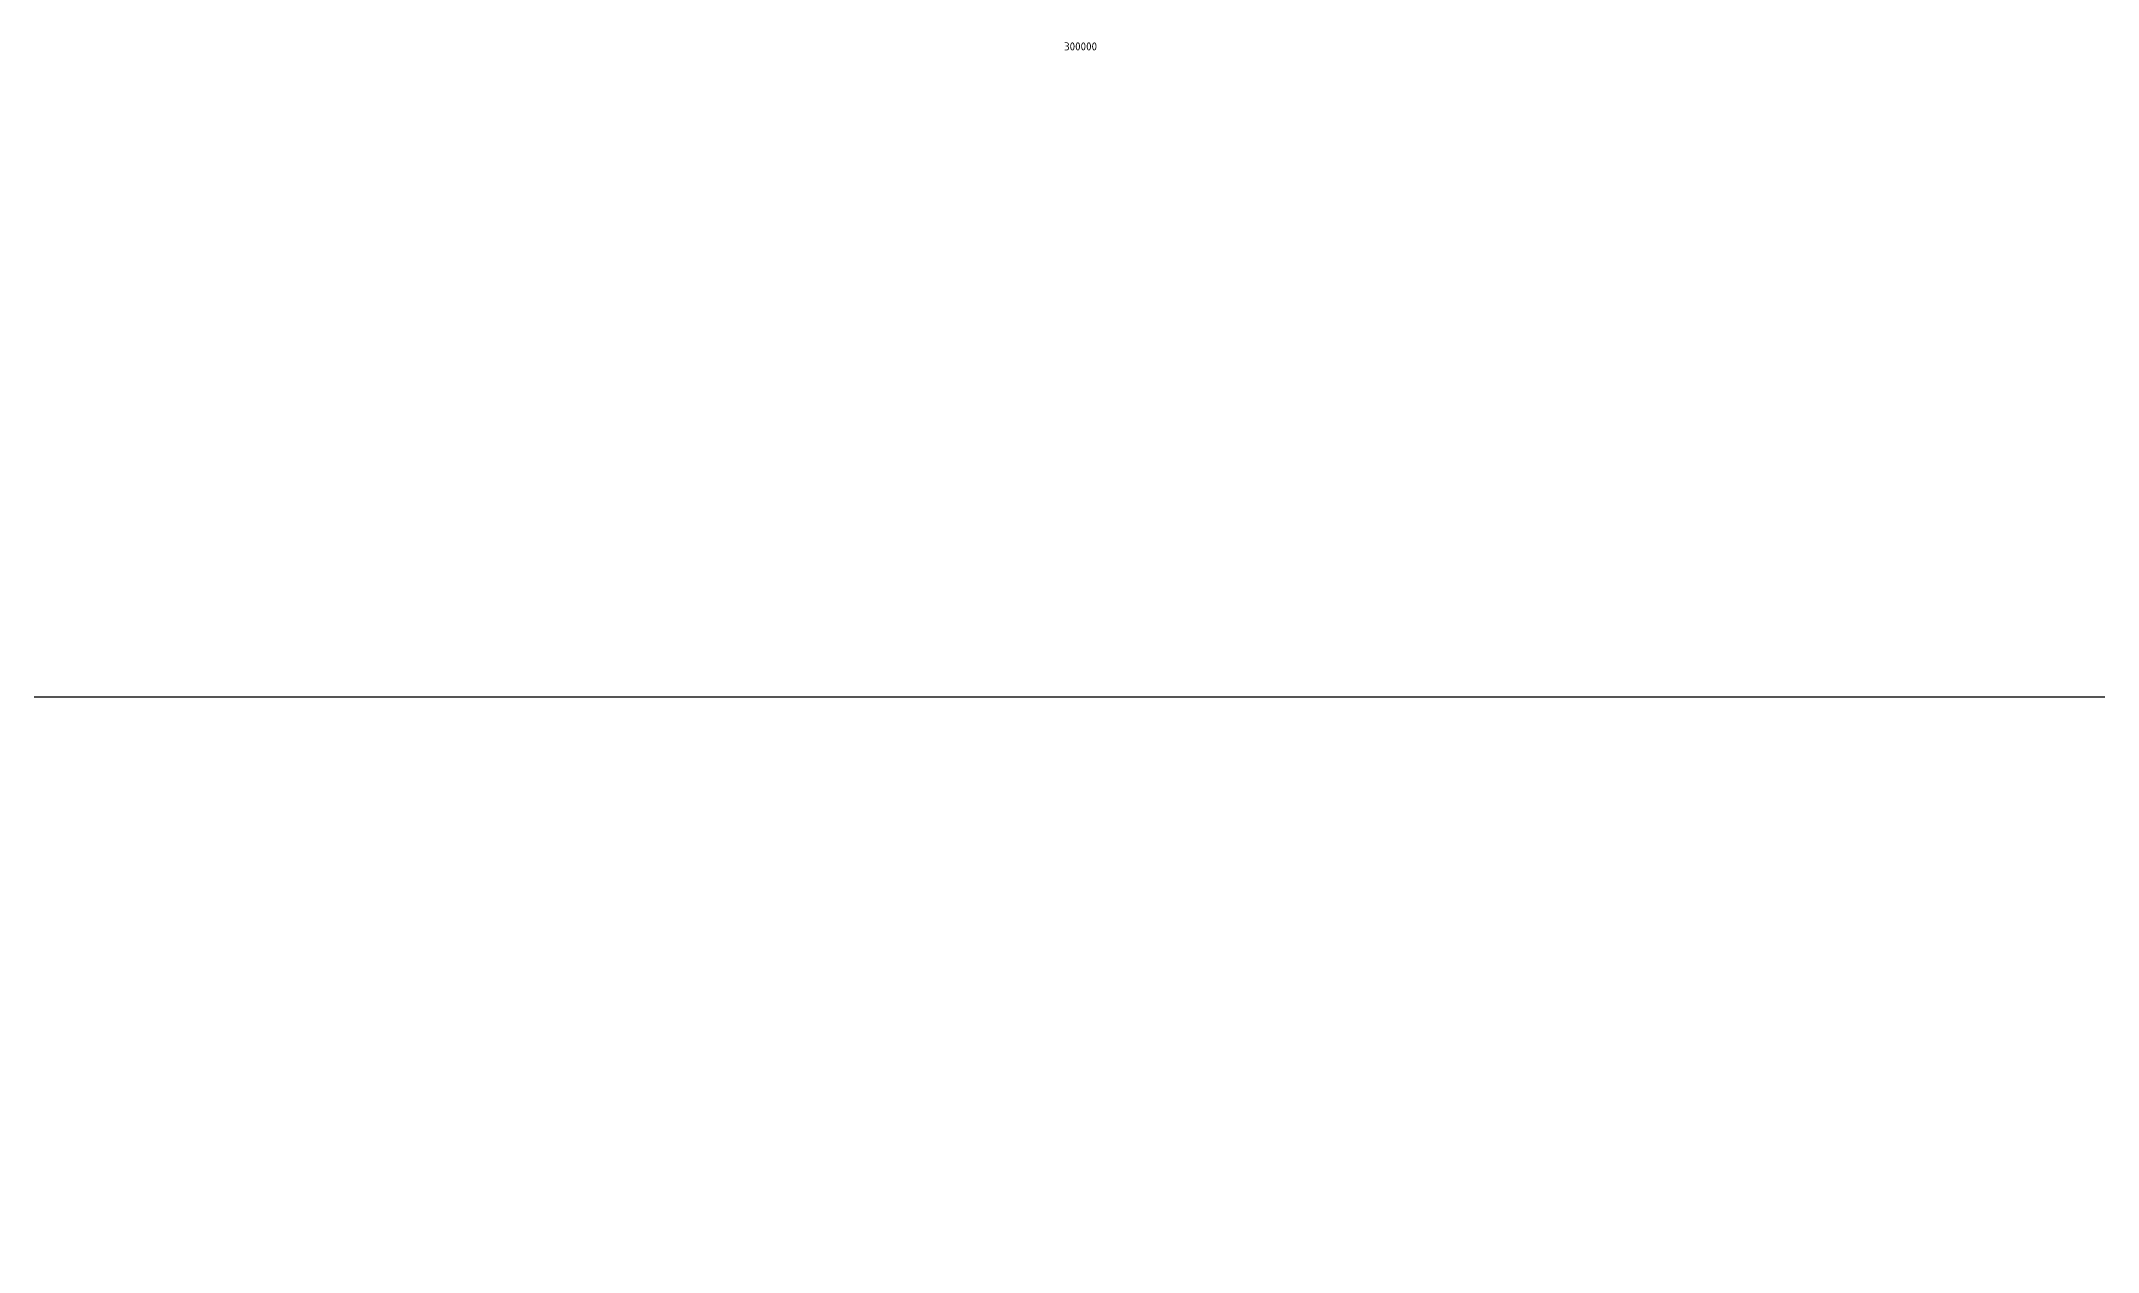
# Model space of a CAD drawing. Header units: millimetres. Extents: x -345369 to 252202, y 74562 to 424723.
# Drawn here: x -336666 to -336152, y 217193 to 217495 of the extents above; entities that cross this region are included whole.
import ezdxf

# ---------------------------------------------------------------- set-up
doc = ezdxf.new("R2010")
doc.units = ezdxf.units.MM
doc.styles.add('2.5', font='isocpeur.TTF', dxfattribs={"height": 2})
doc.dimstyles.new('М500 стройгенп', dxfattribs={"dimtxt": 2, "dimasz": 2, "dimexe": 1.25, "dimexo": 0.625, "dimtad": 1, "dimlfac": 500, "dimtxsty": '2.5', "dimblk": 'ARCHTICK', "dimcen": 2.5, "dimadec": 0, "dimazin": 0, "dimtfac": 1, "dimtmove": 0, "dimatfit": 3, "dimfxl": 1, "dimarcsym": 0})

# ---------------------------------------------------------------- blocks, each defined once
blk = doc.blocks.new('_ArchTick')
at = {"color": 0, "linetype": 'ByBlock', "const_width": 0.15}
blk.add_lwpolyline([(-0.5, -0.5), (0.5, 0.5)], dxfattribs=at)
blk = doc.blocks.new('*D643')
at = {"color": 0, "lineweight": -2, "transparency": 16777216}
for p, q in [((-336724.22, 216013.2), (-336724.22, 217332.84)), ((-336724.22, 217331.59), (-336124.22, 217331.59)), ((-336124.22, 217213.2), (-336124.22, 217332.84))]:
    blk.add_line(p, q, dxfattribs=at)
at = {"layer": 'Defpoints', "color": 0, "transparency": 16777216}
for p in [(-336124.22, 217331.59), (-336124.22, 217212.58), (-336724.22, 216012.58)]:
    blk.add_point(p, dxfattribs=at)
at = {"color": 0, "lineweight": -2, "transparency": 16777216, "xscale": 2, "yscale": 2, "zscale": 2, "rotation": 180}
blk.add_blockref('_ArchTick', (-336724.22, 217331.59), dxfattribs=at)
at = {"color": 0, "lineweight": -2, "transparency": 16777216, "xscale": 2, "yscale": 2, "zscale": 2}
blk.add_blockref('_ArchTick', (-336124.22, 217331.59), dxfattribs=at)
at = {"color": 0, "lineweight": 15, "transparency": 16777216, "insert": (-336406.33, 217494.09), "char_height": 2, "attachment_point": 5, "style": '2.5'}
blk.add_mtext('300000', dxfattribs=at)

msp = doc.modelspace()

# ---------------------------------------------------------------- dimensions: what is measured, and where the dimension line sits
at = {"lineweight": 15}
dim = msp.add_linear_dim(base=(-336124.224375, 217331.591229), p1=(-336724.224375, 216012.578109), p2=(-336124.224375, 217212.578109), dimstyle='М500 стройгенп', override={"dimtmove": 2}, dxfattribs=at)
dim.commit()
dim.dimension.update_dxf_attribs({"geometry": '*D643', "text_midpoint": (-336406.334953, 217494.091229), "dimtype": 160})

doc.saveas('drawing.dxf')
